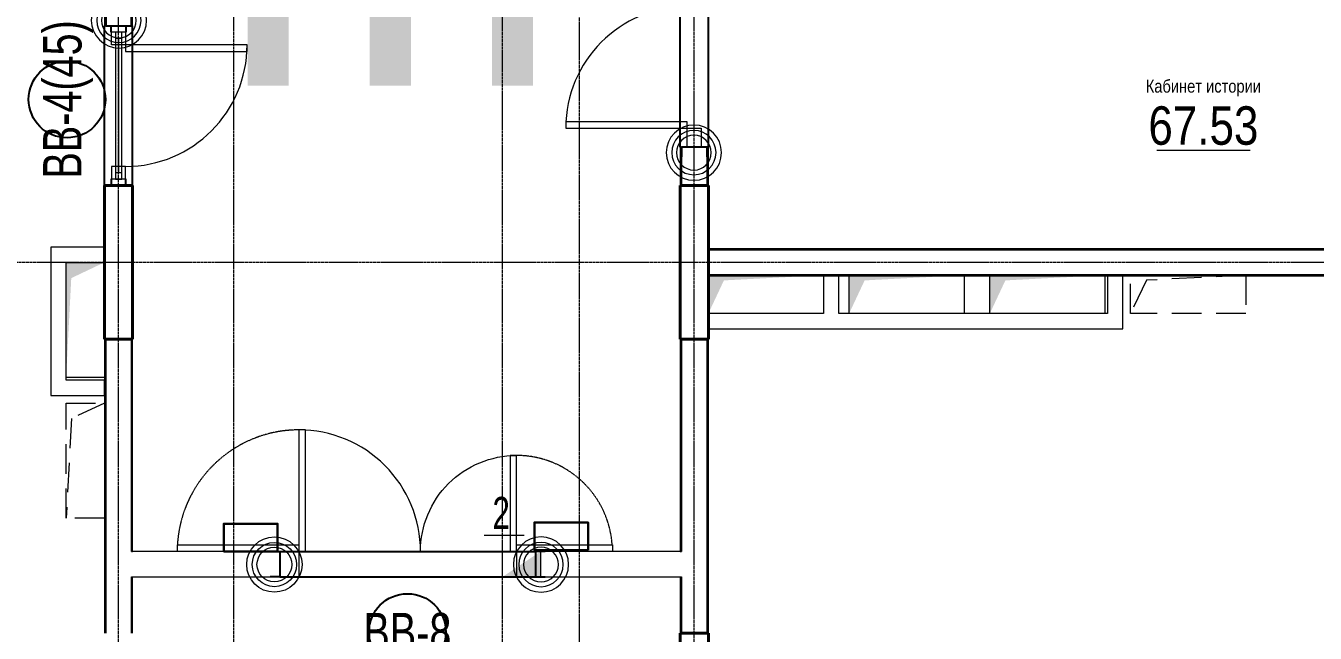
# Model space of a CAD drawing. Header units: millimetres. Extents: x -65509 to 912790, y 446 to 713294.
# Drawn here: x 491176 to 501254, y 531283 to 536033 of the extents above; entities that cross this region are included whole.
import ezdxf
from ezdxf.enums import TextEntityAlignment as Align

# ---------------------------------------------------------------- set-up
doc = ezdxf.new("R2010")
doc.units = ezdxf.units.MM
for name, pattern in [('CENTER2', [28.575, 19.05, -3.175, 3.175, -3.175]), ('DASHED', [19.05, 12.7, -6.35]), ('HIDDEN', [9.525, 6.35, -3.175]), ('HIDDEN2', [4.7625, 3.175, -1.5875])]:
    doc.linetypes.add(name, pattern=pattern)
doc.layers.get('Defpoints').update_dxf_attribs({"color": 250})
for name, color, linetype, lineweight in [('A-AREA', 250, 'Continuous', 15), ('АР_Витраж', 250, 'Continuous', 13), ('АР_Витраж марка', 250, 'Continuous', 9), ('АР_Двери_витраж', 250, 'Continuous', 9), ('АР_Двери_внутренние_антипаника', 250, 'Continuous', 0), ('АР_Колонны', 250, 'Continuous', 30), ('АР_Отв. марка', 250, 'Continuous', 9), ('АР_площадь пом', 250, 'Continuous', 5), ('АР_Стены ЖБ', 250, 'Continuous', 35), ('АР_Стены кирпич', 250, 'Continuous', 20), ('АР_Стены ПЕНОблок', 250, 'Continuous', 20), ('АР_Тонкая', 250, 'Continuous', 5), ('КМ_Фахверки', 250, 'Continuous', 25), ('ОВ_Классы', 250, 'Continuous', 0), ('ОВ_Шахты', 250, 'Continuous', 5), ('РД_Оси_100', 250, 'Continuous', 0), ('РД_проем_инж перемыч_фахверк', 250, 'Continuous', 18), ('СС_Отверстия', 250, 'Continuous', 9)]:
    doc.layers.add(name, color=color, linetype=linetype, lineweight=lineweight)
doc.layers.add('АР_Делит', color=250, linetype='Continuous', lineweight=0, plot=False)
doc.layers.add('РД_Проем', color=250, linetype='Continuous', lineweight=0, plot=False)
doc.layers.add('МАГНИТЫ', color=7, linetype='Continuous', lineweight=30, true_color=0xd100d1)
doc.layers.add('РД_Витраж_вн', color=250, linetype='Continuous')
doc.styles.add('Arial0', font='arial.ttf')
doc.styles.add('Arial_09', font='ARIALN.TTF', dxfattribs={"width": 0.9})
doc.styles.add('style1', font='ARIALN.TTF')

# ---------------------------------------------------------------- blocks, each defined once
blk = doc.blocks.new('otv')
at = {"linetype": 'Continuous'}
blk.add_lwpolyline([(0, -1), (0, 0), (1, 0), (1, -1)], close=True, dxfattribs=at)
blk.add_solid([(0, -1), (0, 0), (0.135, -0.137), (1, 0)], dxfattribs=at)
blk = doc.blocks.new('otv пунктир')
at = {"linetype": 'HIDDEN', "ltscale": 0.07}
blk.add_lwpolyline([(0, 0), (0, 1), (1, 1), (1, 0)], close=True, dxfattribs=at)
blk.add_lwpolyline([(0, 1), (0.135, 0.137), (1, 0)], dxfattribs=at)
blk = doc.blocks.new('Ф_пеноблок 200')
at = {"layer": 'АР_Делит', "color": 1}
for radius in [216, 173, 136]:
    blk.add_circle((103, -42), radius, dxfattribs=at)
at = {"layer": 'КМ_Фахверки'}
blk.add_lwpolyline([(0, -75), (0, 0), (200, 0), (200, -75)], dxfattribs=at)
blk = doc.blocks.new('СОШ_2200_АР_ОСИ_М100_28.05.24')
at = {"layer": 'РД_Оси_100', "linetype": 'CENTER2'}
for p, q in [((102300, -6155), (102300, 139938.679)), ((119910, 27900), (94200, 27900))]:
    blk.add_line(p, q, dxfattribs=at)
for points in [[(103200, -6155), (103200, 139938.679)], [(105300, -6155), (105300, 139938.679)], [(105900, 139938.679), (105900, -6155)], [(106800, -6155), (106800, 139938.679)]]:
    blk.add_lwpolyline(points, dxfattribs=at)
blk = doc.blocks.new('MOK-МаркаПомещения1')
at = {"layer": 'A-AREA', "color": 0}
blk.add_line((-3.65, -1.94), (3.65, -1.94), dxfattribs=at)
at = {"layer": 'A-AREA', "color": 0, "style": 'style1'}
blk.add_attdef('АР-ПОМЕЩЕНИЕ:ПЛОЩАДЬ', text='', height=3, dxfattribs=at).set_placement((0, 0), align=Align.MIDDLE)
at = {"layer": 'Defpoints', "style": 'style1', "flags": 8}
blk.add_attdef('АР-ПОМЕЩЕНИЕ:НАИМЕНОВАНИЕ', text='', height=1, dxfattribs=at).set_placement((0, 2.96), align=Align.MIDDLE)
blk = doc.blocks.new('MOK-МаркаПроема инж.')
blk.add_line((-1.33, -1.75), (1.8, -1.75))
at = {"color": 0, "style": 'Arial0', "width": 0.7}
blk.add_attdef('АР-ПРОЕМ:Коробка', text='', height=2.5, dxfattribs=at).set_placement((0, 0), align=Align.MIDDLE)
blk = doc.blocks.new('МаркаВитража1')
at = {"layer": 'Defpoints'}
blk.add_circle((0, 0), 3, dxfattribs=at)
at = {"color": 0, "linetype": 'ByBlock', "lineweight": -2, "style": 'Arial_09', "width": 0.9}
blk.add_attdef('АР-ОКНО:НАИМЕНОВАНИЕ', text='', height=3, dxfattribs=at).set_placement((0, 0), align=Align.MIDDLE)

msp = doc.modelspace()

# ---------------------------------------------------------------- hatches: boundary and pattern name
at = {"layer": 'СС_Отверстия', "linetype": 'Continuous', "lineweight": 5}
for points in [[(495200.882, 531723.318), (495200.882, 531923.318), (495050.882, 531823.318)], [(494900.882, 531723.318), (495200.882, 531723.318), (495050.882, 531823.318)]]:
    msp.add_hatch(color=256, dxfattribs=at).paths.add_polyline_path(points, flags=0)

# ---------------------------------------------------------------- linework, layer by layer
at = {"layer": 'АР_Витраж', "linetype": 'Continuous', "lineweight": 5}
for p, q in [((491790.882, 536033.318), (491790.882, 534783.318)), ((492010.882, 536033.318), (492010.882, 534783.318))]:
    msp.add_line(p, q, dxfattribs=at)
at = {"layer": 'АР_Витраж', "linetype": 'Continuous', "lineweight": 13}
for p, q in [((491925.882, 535933.318), (491875.882, 535933.318)), ((491900.882, 535933.318), (491900.882, 534883.318)), ((491925.882, 534883.318), (491875.882, 534883.318))]:
    msp.add_line(p, q, dxfattribs=at)
for points in [[(491840.882, 535983.318), (491840.882, 536033.318), (491960.882, 536033.318), (491960.882, 535983.318)], [(491925.882, 535983.318), (491875.882, 535983.318), (491875.882, 534833.318), (491925.882, 534833.318)], [(491840.882, 534833.318), (491840.882, 534783.318), (491960.882, 534783.318), (491960.882, 534833.318)]]:
    msp.add_lwpolyline(points, close=True, dxfattribs=at)
at = {"layer": 'АР_Двери_витраж', "linetype": 'Continuous', "lineweight": 9}
for points in [[(491845.882, 535883.318), (491845.882, 536033.318), (491955.882, 536033.318), (491955.882, 535883.318)], [(491955.882, 535883.318), (491955.882, 535833.318), (492905.882, 535833.318), (492905.882, 535883.318)], [(496345.885, 535233.318), (496345.885, 535283.318), (495395.885, 535283.318), (495395.885, 535233.318)], [(496455.885, 535233.318), (496455.885, 535083.318), (496345.885, 535083.318), (496345.885, 535233.318)], [(491845.882, 534933.318), (491845.882, 534783.318), (491955.882, 534783.318), (491955.882, 534933.318)], [(493310.882, 531923.318), (493360.882, 531923.318), (493360.882, 532873.318), (493310.882, 532873.318)], [(495010.882, 532673.318), (494960.882, 532673.318), (494960.882, 531923.318), (495010.882, 531923.318)], [(493310.882, 531723.318), (493160.882, 531723.318), (493160.882, 531923.318), (493310.882, 531923.318)], [(495010.882, 531723.318), (495160.882, 531723.318), (495160.882, 531923.318), (495010.882, 531923.318)]]:
    msp.add_lwpolyline(points, close=True, dxfattribs=at)
for centre, start, end in [((496345.885, 535233.318), 90.0000176, 180.0000176), ((491955.882, 535883.318), 270, 0), ((493310.882, 531923.318), 359.9999994, 89.9999994)]:
    msp.add_arc(centre, 950, start, end, dxfattribs=at)
at = {"layer": 'АР_Двери_витраж', "linetype": 'Continuous', "lineweight": 9, "extrusion": (0, 0, -1)}
msp.add_arc((-495010.882, 531923.318), 750, 0.0000006, 90.0000006, dxfattribs=at)
at = {"layer": 'АР_Двери_внутренние_антипаника', "linetype": 'DASHED', "lineweight": 0, "ltscale": 0.3}
for points in [[(492360.882, 531973.403, -0.397889831), (493310.882, 532873.403)], [(495759.419, 531970.222, 0.396033778), (495010.882, 532673.403)]]:
    msp.add_lwpolyline(points, format="xyb", dxfattribs=at)
at = {"layer": 'АР_Двери_внутренние_антипаника', "lineweight": 0}
for points in [[(493310.882, 531923.318), (492360.882, 531923.403), (492360.882, 531973.403), (493310.882, 531973.318)], [(495760.882, 531923.403), (495010.882, 531923.403), (495010.882, 531973.403), (495760.882, 531973.403)]]:
    msp.add_lwpolyline(points, close=True, dxfattribs=at)
at = {"layer": 'АР_Колонны', "linetype": 'HIDDEN2', "lineweight": 25}
for p, q in [((491790.885, 534783.318), (492010.885, 534783.318)), ((491790.885, 533583.318), (491790.885, 534783.318)), ((492010.885, 534783.318), (492010.885, 533583.318)), ((496290.885, 534783.318), (496510.885, 534783.318)), ((496290.885, 533583.318), (496290.885, 534783.318)), ((496510.885, 534783.318), (496510.885, 533583.318)), ((492010.885, 533583.318), (491790.885, 533583.318)), ((496510.885, 533583.318), (496290.885, 533583.318)), ((496290.882, 531283.318), (496510.882, 531283.318)), ((496290.882, 529083.318), (496290.882, 531283.318)), ((496510.882, 531283.318), (496510.882, 529083.318))]:
    msp.add_line(p, q, dxfattribs=at)
at = {"layer": 'АР_Колонны', "linetype": 'Continuous', "lineweight": 35}
for p, q in [((491790.885, 534783.318), (491790.885, 533583.318)), ((492010.885, 534783.318), (491790.885, 534783.318)), ((492010.885, 533583.318), (492010.885, 534783.318)), ((496290.885, 534783.318), (496290.885, 533583.318)), ((496510.885, 534783.318), (496290.885, 534783.318)), ((496510.885, 533583.318), (496510.885, 534783.318)), ((491790.885, 533583.318), (492010.885, 533583.318)), ((496290.885, 533583.318), (496510.885, 533583.318)), ((496290.882, 531283.318), (496290.882, 529083.318)), ((496510.882, 531283.318), (496290.882, 531283.318)), ((496510.882, 529083.318), (496510.882, 531283.318))]:
    msp.add_line(p, q, dxfattribs=at)
at = {"layer": 'АР_Стены ЖБ', "linetype": 'Continuous', "lineweight": 40}
for p, q in [((492010.885, 534783.318), (491790.885, 534783.318)), ((491790.885, 534783.318), (491790.885, 533583.318)), ((492010.885, 533583.318), (492010.885, 534783.318)), ((496510.885, 534783.318), (496290.885, 534783.318)), ((496290.885, 534783.318), (496290.885, 533583.318)), ((496510.885, 533583.318), (496510.885, 534783.318)), ((491790.885, 533583.318), (492010.885, 533583.318)), ((496290.885, 533583.318), (496510.885, 533583.318)), ((496510.882, 531283.318), (496290.882, 531283.318)), ((496290.882, 531283.318), (496290.882, 529083.318)), ((496510.882, 529083.318), (496510.882, 531283.318))]:
    msp.add_line(p, q, dxfattribs=at)
at = {"layer": 'АР_Стены ЖБ', "linetype": 'Continuous', "lineweight": 35}
for p, q in [((496510.885, 534283.318), (496510.885, 534083.318)), ((504080.882, 534283.318), (496510.885, 534283.318)), ((496510.885, 534083.318), (504080.882, 534083.318))]:
    msp.add_line(p, q, dxfattribs=at)
at = {"layer": 'АР_Стены кирпич', "linetype": 'Continuous', "lineweight": 20}
for p, q in [((491370.882, 534303.318), (491370.882, 533143.318)), ((491790.882, 534303.318), (491370.882, 534303.318)), ((491790.882, 534183.318), (491790.882, 534303.318)), ((491490.882, 533263.318), (491490.882, 534183.318)), ((491490.882, 534183.318), (491790.882, 534183.318)), ((497530.667, 534083.318), (497410.667, 534083.318)), ((497410.667, 534083.318), (497410.667, 533783.318)), ((497530.667, 533783.318), (497530.667, 534083.318)), ((499750.668, 534083.318), (499630.668, 534083.318)), ((499630.668, 534083.318), (499630.668, 533783.318)), ((499750.668, 533663.318), (499750.668, 534083.318)), ((497410.667, 533783.318), (496510.885, 533783.318)), ((496510.885, 533783.318), (496510.885, 533663.318)), ((499630.668, 533783.318), (497530.667, 533783.318)), ((496510.885, 533663.318), (499750.668, 533663.318)), ((491790.882, 533263.318), (491490.882, 533263.318)), ((491790.882, 533143.318), (491790.882, 533263.318)), ((491370.882, 533143.318), (491790.882, 533143.318))]:
    msp.add_line(p, q, dxfattribs=at)
at = {"layer": 'АР_Стены ПЕНОблок', "linetype": 'Continuous', "lineweight": 20}
for p, q in [((491800.882, 538783.318), (491800.882, 536033.318)), ((492000.882, 536033.318), (492000.882, 538783.318)), ((491800.882, 536033.318), (492000.882, 536033.318)), ((496500.885, 535083.318), (496300.885, 535083.318)), ((496300.885, 535083.318), (496300.885, 534783.318)), ((496500.885, 534783.318), (496500.885, 535083.318)), ((492000.882, 534783.318), (491800.882, 534783.318)), ((491800.882, 534783.318), (491800.882, 534782.318)), ((491800.882, 534782.318), (492000.882, 534782.318)), ((492000.882, 534782.318), (492000.882, 534783.318)), ((496300.885, 534783.318), (496500.885, 534783.318)), ((492000.882, 533583.318), (491800.882, 533583.318)), ((491800.882, 533583.318), (491800.882, 531723.318)), ((492000.882, 531923.318), (492000.882, 533583.318)), ((496500.882, 533583.318), (496300.882, 533583.318)), ((496300.882, 533583.318), (496300.882, 531923.318)), ((496500.882, 531283.318), (496500.882, 533583.318)), ((493160.882, 531923.318), (492000.882, 531923.318)), ((493160.882, 531723.318), (493160.882, 531923.318)), ((495160.882, 531923.318), (495160.882, 531723.318)), ((496300.882, 531923.318), (495160.882, 531923.318)), ((491800.882, 531723.318), (491800.882, 531283.318)), ((492000.882, 531723.318), (493160.882, 531723.318)), ((492000.882, 531283.318), (492000.882, 531723.318)), ((495160.882, 531723.318), (496300.882, 531723.318)), ((496300.882, 531723.318), (496300.882, 531283.318)), ((496300.882, 531283.318), (496500.882, 531283.318))]:
    msp.add_line(p, q, dxfattribs=at)
at = {"layer": 'АР_Тонкая', "linetype": 'Continuous', "lineweight": 0}
for p, q in [((491790.882, 538783.318), (491790.882, 536033.318)), ((491800.882, 536033.318), (491800.882, 538783.318)), ((492000.882, 538783.318), (492000.882, 536033.318)), ((492010.882, 536033.318), (492010.882, 538783.318)), ((491790.882, 536033.318), (491800.882, 536033.318)), ((492000.882, 536033.318), (492010.882, 536033.318)), ((496300.885, 535083.318), (496290.885, 535083.318)), ((496290.885, 535083.318), (496290.885, 534783.318)), ((496300.885, 534783.318), (496300.885, 535083.318)), ((496510.885, 535083.318), (496500.885, 535083.318)), ((496500.885, 535083.318), (496500.885, 534783.318)), ((496510.885, 534783.318), (496510.885, 535083.318)), ((491800.882, 534783.318), (491790.882, 534783.318)), ((491790.882, 534783.318), (491790.882, 534782.318)), ((491790.882, 534782.318), (491800.882, 534782.318)), ((491800.882, 534782.318), (491800.882, 534783.318)), ((492010.882, 534783.318), (492000.882, 534783.318)), ((492000.882, 534783.318), (492000.882, 534782.318)), ((492000.882, 534782.318), (492010.882, 534782.318)), ((492010.882, 534782.318), (492010.882, 534783.318)), ((496290.885, 534783.318), (496300.885, 534783.318)), ((496500.885, 534783.318), (496510.885, 534783.318)), ((491800.882, 533583.318), (491790.882, 533583.318)), ((491790.882, 533583.318), (491790.882, 531723.318)), ((491800.882, 531283.318), (491800.882, 533583.318)), ((492010.882, 533583.318), (492000.882, 533583.318)), ((492000.882, 533583.318), (492000.882, 531923.318)), ((492010.882, 531923.318), (492010.882, 533583.318)), ((496300.882, 533583.318), (496290.882, 533583.318)), ((496290.882, 533583.318), (496290.882, 531923.318)), ((496300.882, 531923.318), (496300.882, 533583.318)), ((496500.882, 531283.318), (496500.882, 533583.318)), ((496510.882, 533583.318), (496500.882, 533583.318)), ((496510.882, 531283.318), (496510.882, 533583.318)), ((492000.882, 531923.318), (492010.882, 531923.318)), ((496290.882, 531923.318), (496300.882, 531923.318)), ((491790.882, 531723.318), (491790.882, 531283.318)), ((492000.882, 531723.318), (492000.882, 531283.318)), ((492010.882, 531283.318), (492010.882, 531723.318)), ((496290.882, 531723.318), (496290.882, 531283.318)), ((496300.882, 531283.318), (496300.882, 531723.318)), ((496290.882, 531283.318), (496300.882, 531283.318)), ((496500.882, 531283.318), (496510.882, 531283.318))]:
    msp.add_line(p, q, dxfattribs=at)
at = {"layer": 'МАГНИТЫ'}
for points in [[(493143.311, 531923.318), (493143.311, 532139.99), (492723.637, 532139.99), (492723.637, 531923.318)], [(495570.561, 531933.318), (495570.561, 532149.99), (495150.887, 532149.99), (495150.887, 531933.318)]]:
    msp.add_lwpolyline(points, close=True, dxfattribs=at)
at = {"layer": 'РД_Витраж_вн', "linetype": 'Continuous', "lineweight": -3}
for p, q in [((496290.885, 535083.318), (496290.884, 537983.318)), ((496510.885, 535083.318), (496510.884, 537983.318)), ((491790.882, 534783.318), (491790.882, 536033.318)), ((492010.882, 534783.318), (492010.882, 536033.318)), ((493160.882, 531923.318), (495160.882, 531923.318)), ((493160.882, 531723.318), (495160.882, 531723.318))]:
    msp.add_line(p, q, dxfattribs=at)
at = {"layer": 'РД_Проем', "linetype": 'Continuous', "lineweight": 0}
for p, q in [((496290.885, 535083.318), (496290.884, 537983.318)), ((496510.885, 535083.318), (496510.884, 537983.318)), ((491790.882, 534783.318), (491790.882, 536033.318)), ((492010.882, 534783.318), (492010.882, 536033.318)), ((493160.882, 531923.318), (495160.882, 531923.318)), ((493160.882, 531723.318), (495160.882, 531723.318))]:
    msp.add_line(p, q, dxfattribs=at)
at = {"layer": 'РД_проем_инж перемыч_фахверк', "linetype": 'Continuous', "lineweight": 18}
for p, q in [((496290.884, 537983.318), (496290.885, 535083.318)), ((496510.884, 537983.318), (496510.885, 535083.318)), ((491790.882, 536033.318), (491790.882, 534783.318)), ((492010.882, 536033.318), (492010.882, 534783.318)), ((493160.882, 531923.318), (495160.882, 531923.318)), ((493160.882, 531723.318), (495160.882, 531723.318))]:
    msp.add_line(p, q, dxfattribs=at)
at = {"layer": 'СС_Отверстия', "linetype": 'Continuous', "lineweight": 9}
for p, q in [((495200.882, 531923.318), (494900.882, 531923.318)), ((494900.882, 531723.318), (494900.882, 531923.318)), ((495200.882, 531723.318), (495200.882, 531923.318)), ((495200.882, 531723.318), (494900.882, 531723.318))]:
    msp.add_line(p, q, dxfattribs=at)

# ---------------------------------------------------------------- block references
at = {"layer": 'АР_Витраж марка', "linetype": 'Continuous', "lineweight": 9, "xscale": 100, "yscale": 100, "zscale": 100, "rotation": 90}
msp.add_blockref('МаркаВитража1', (491498.349, 535457.627), dxfattribs=at).add_auto_attribs({'АР-ОКНО:НАИМЕНОВАНИЕ': 'ВВ-4(45)'})
at = {"layer": 'АР_Витраж марка', "linetype": 'Continuous', "lineweight": 9, "xscale": 100, "yscale": 100, "zscale": 100}
msp.add_blockref('МаркаВитража1', (494158.967, 531292.377), dxfattribs=at).add_auto_attribs({'АР-ОКНО:НАИМЕНОВАНИЕ': 'ВВ-8'})
at = {"layer": 'АР_Отв. марка', "linetype": 'Continuous', "lineweight": 9, "xscale": 100, "yscale": 100, "zscale": 100}
msp.add_blockref('MOK-МаркаПроема инж.', (494891.483, 532226.059, 580), dxfattribs=at).add_auto_attribs({'АР-ПРОЕМ:Коробка': '2'})
at = {"layer": 'АР_площадь пом', "linetype": 'Continuous', "lineweight": 5}
ref = msp.add_blockref('MOK-МаркаПомещения1', (500380.014, 535253.374), dxfattribs=dict(at, xscale=100, yscale=100, zscale=100))
ref.add_attrib('АР-ПОМЕЩЕНИЕ:НАИМЕНОВАНИЕ', 'Кабинет истории', dxfattribs={"layer": 'Defpoints', "height": 100, "style": 'style1'}).set_placement((500380.014, 535548.937), align=Align.MIDDLE)
ref.add_attrib('АР-ПОМЕЩЕНИЕ:ПЛОЩАДЬ', '67.53', dxfattribs={"layer": 'A-AREA', "color": 0, "height": 300, "style": 'style1'}).set_placement((500380.014, 535253.374), align=Align.MIDDLE)
at = {"layer": 'КМ_Фахверки', "xscale": -1}
for p, rotation in [((491800.882, 536033.318), 180), ((495160.882, 531923.318), 90)]:
    msp.add_blockref('Ф_пеноблок 200', p, dxfattribs=dict(at, rotation=rotation))
msp.add_blockref('Ф_пеноблок 200', (496500.879, 535083.318), dxfattribs=at)
at = {"layer": 'КМ_Фахверки', "rotation": 270}
msp.add_blockref('Ф_пеноблок 200', (493160.882, 531923.318), dxfattribs=at)
at = {"layer": 'ОВ_Классы', "rotation": 270}
for p, xscale, yscale in [((499810.885, 534083.318), 300, 900), ((491490.882, 533083.318), 900, 300)]:
    msp.add_blockref('otv пунктир', p, dxfattribs=dict(at, xscale=xscale, yscale=yscale))
at = {"layer": 'ОВ_Шахты'}
for p, xscale, yscale, zscale in [((491490.882, 534183.318), 300, 900, 300), ((496510.885, 534083.318), 900, 300, 1400), ((497610.885, 534083.318), 900, 300, 1400), ((498710.885, 534083.318), 900, 300, 1400)]:
    msp.add_blockref('otv', p, dxfattribs=dict(at, xscale=xscale, yscale=yscale, zscale=zscale))
at = {"layer": 'РД_Оси_100'}
msp.add_blockref('СОШ_2200_АР_ОСИ_М100_28.05.24', (389600.882, 506283.318), dxfattribs=at)

# ---------------------------------------------------------------- texts
at = {"layer": 'АР_Делит', "insert": (494025.202, 537064.212), "char_height": 3000, "width": 19035, "attachment_point": 5, "style": 'style1'}
msp.add_mtext('III', dxfattribs=at)

doc.saveas('drawing.dxf')
